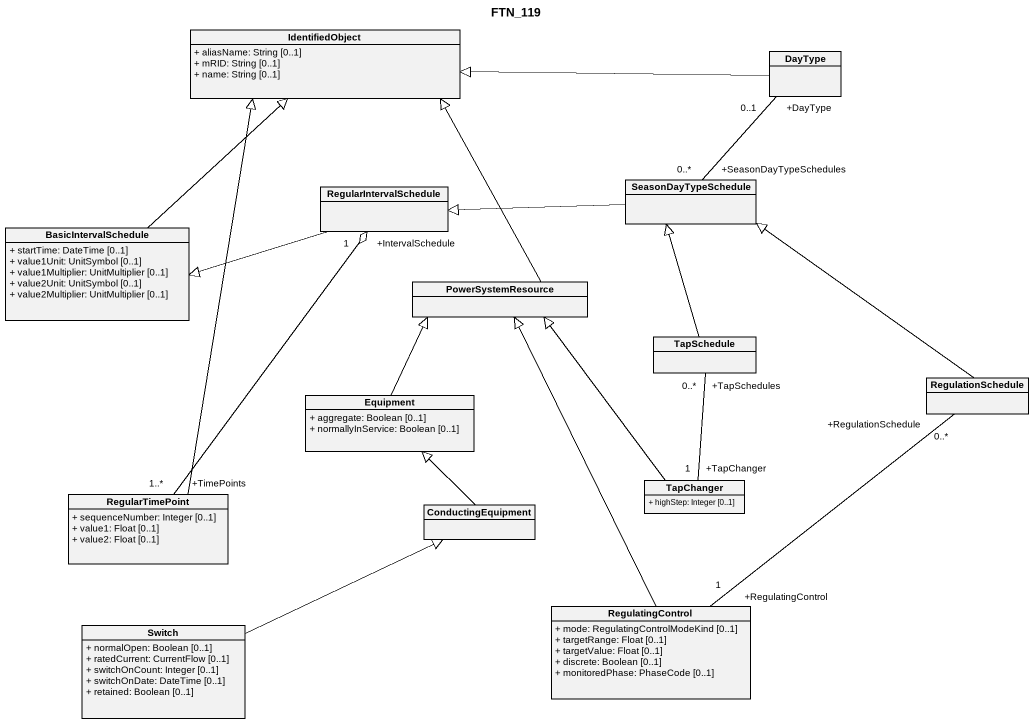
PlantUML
@startuml
title FTN_119
hide circle
hide empty members
skinparam classAttributeIconSize 0
class IdentifiedObject {
  + aliasName: String [0..1]
  + mRID: String [0..1]
  + name: String [0..1]
}
class DayType
class RegularIntervalSchedule
class SeasonDayTypeSchedule
class BasicIntervalSchedule {
  + startTime: DateTime [0..1]
  + value1Unit: UnitSymbol [0..1]
  + value1Multiplier: UnitMultiplier [0..1]
  + value2Unit: UnitSymbol [0..1]
  + value2Multiplier: UnitMultiplier [0..1]
}
class PowerSystemResource
class TapSchedule
class RegulationSchedule
class Equipment {
  + aggregate: Boolean [0..1]
  + normallyInService: Boolean [0..1]
}
class RegularTimePoint {
  + sequenceNumber: Integer [0..1]
  + value1: Float [0..1]
  + value2: Float [0..1]
}
class ConductingEquipment
class TapChanger {
  + highStep: Integer [0..1]
}
class Switch {
  + normalOpen: Boolean [0..1]
  + ratedCurrent: CurrentFlow [0..1]
  + switchOnCount: Integer [0..1]
  + switchOnDate: DateTime [0..1]
  + retained: Boolean [0..1]
}
class RegulatingControl {
  + mode: RegulatingControlModeKind [0..1]
  + targetRange: Float [0..1]
  + targetValue: Float [0..1]
  + discrete: Boolean [0..1]
  + monitoredPhase: PhaseCode [0..1]
}
DayType -left-|> IdentifiedObject
DayType "+DayType\n0..1" -- "+SeasonDayTypeSchedules\n0..*" SeasonDayTypeSchedule
RegularIntervalSchedule -left-|> BasicIntervalSchedule
RegularIntervalSchedule "+IntervalSchedule\n1" o-- "+TimePoints\n1..*" RegularTimePoint
SeasonDayTypeSchedule -left-|> RegularIntervalSchedule
BasicIntervalSchedule -up-|> IdentifiedObject
PowerSystemResource -up-|> IdentifiedObject
TapSchedule -up-|> SeasonDayTypeSchedule
TapSchedule "+TapSchedules\n0..*" -- "+TapChanger\n1" TapChanger
RegulationSchedule -up-|> SeasonDayTypeSchedule
RegulationSchedule "+RegulationSchedule\n0..*" -- "+RegulatingControl\n1" RegulatingControl
Equipment -up-|> PowerSystemResource
RegularTimePoint -up-|> IdentifiedObject
ConductingEquipment -up-|> Equipment
TapChanger -up-|> PowerSystemResource
Switch -right-|> ConductingEquipment
RegulatingControl -up-|> PowerSystemResource
@enduml
